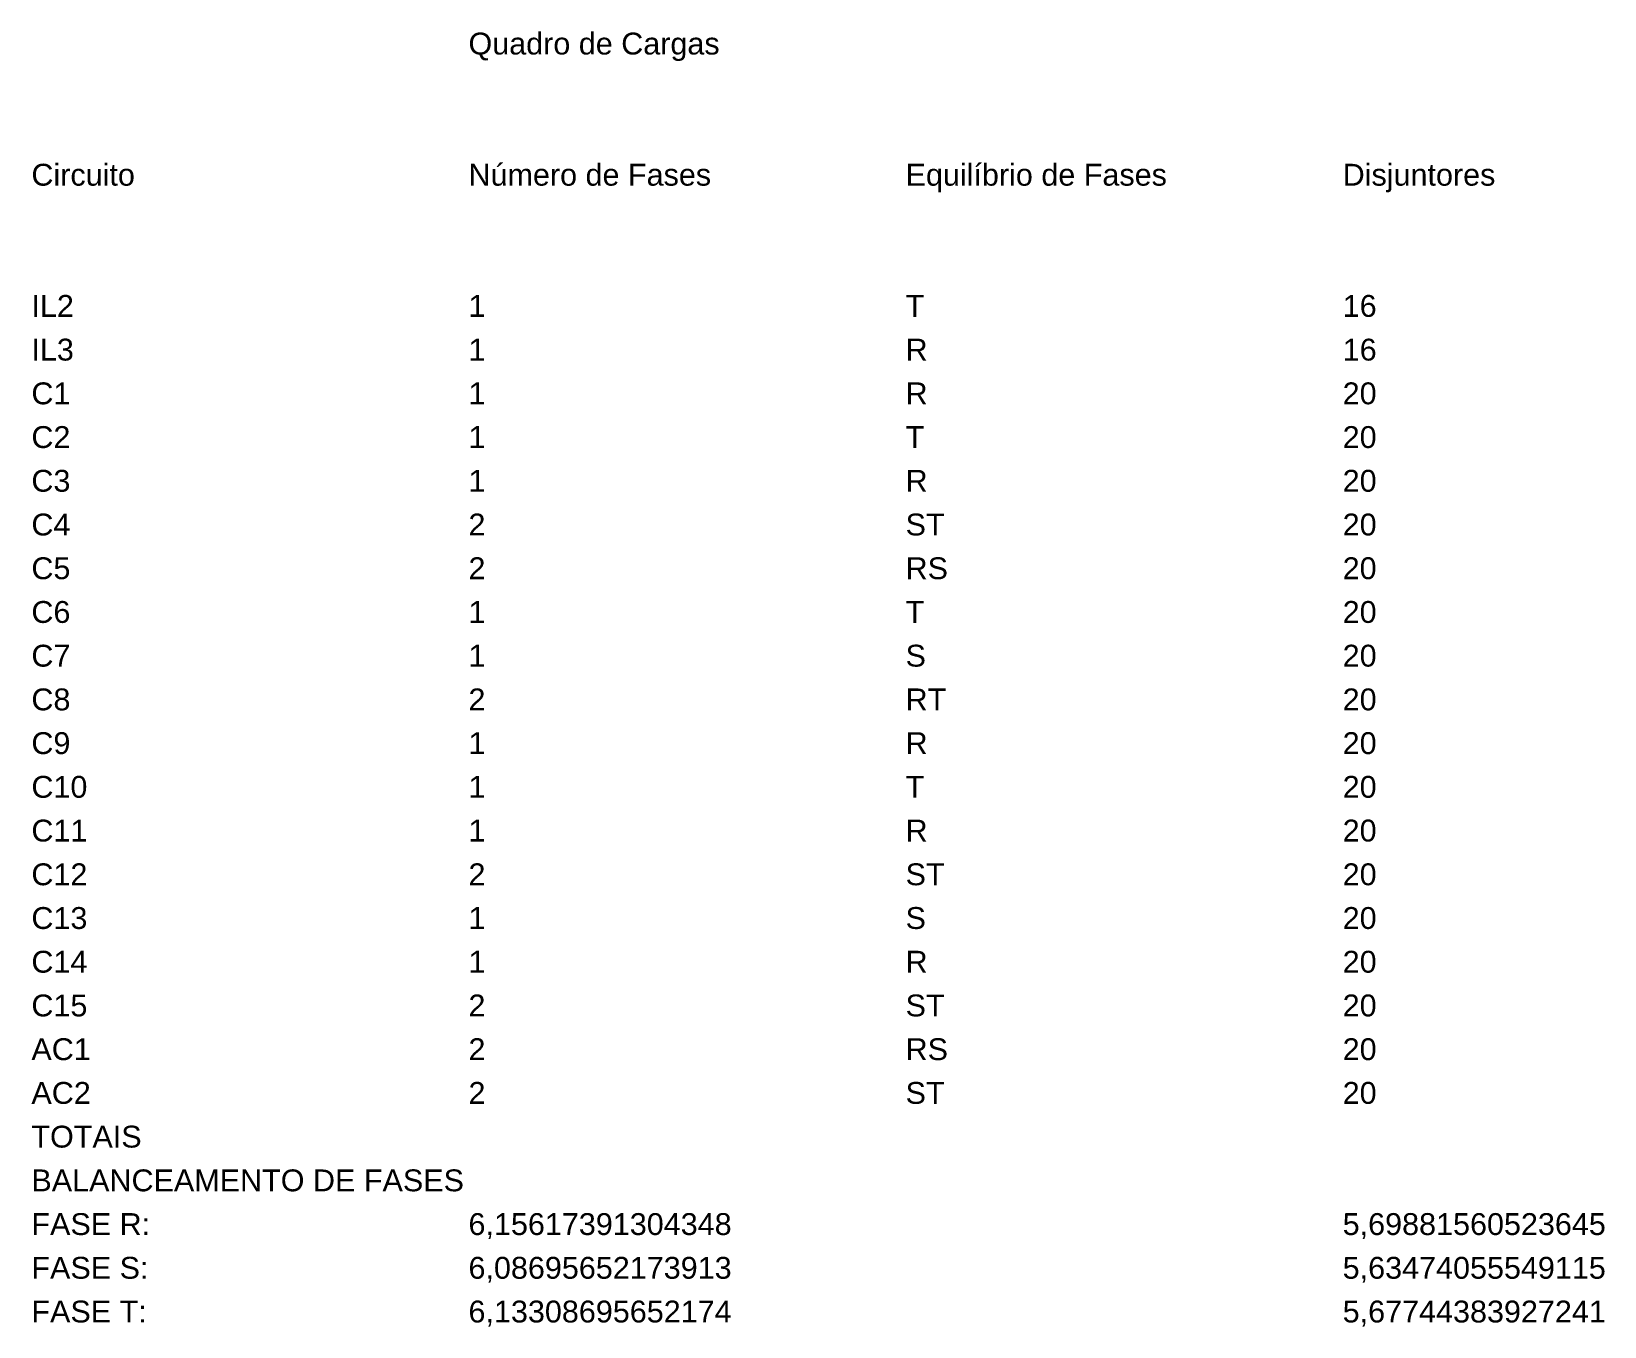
# Model space of a CAD drawing. Header units: millimetres. Extents: x 50 to 230, y -145 to 3.
import ezdxf

# ---------------------------------------------------------------- set-up
doc = ezdxf.new("R2010")
doc.units = ezdxf.units.MM
doc.styles.get("Standard").update_dxf_attribs({"font": 'arial.ttf'})

msp = doc.modelspace()

# ---------------------------------------------------------------- texts
for s, p in [('Quadro de Cargas', (100, 0)), ('Quadro de Cargas', (100, 0)), ('Quadro de Cargas', (100, 0)), ('Circuito', (50, -15)), ('Circuito', (50, -15)), ('Circuito', (50, -15)), ('Número de Fases', (100, -15)), ('Número de Fases', (100, -15)), ('Número de Fases', (100, -15)), ('Equilíbrio de Fases', (150, -15)), ('Equilíbrio de Fases', (150, -15)), ('Equilíbrio de Fases', (150, -15)), ('Disjuntores', (200, -15)), ('Disjuntores', (200, -15)), ('Disjuntores', (200, -15)), ('IL2', (50, -30)), ('IL2', (50, -30)), ('IL2', (50, -30)), ('1', (100, -30)), ('1', (100, -30)), ('1', (100, -30)), ('T', (150, -30)), ('T', (150, -30)), ('T', (150, -30)), ('16', (200, -30)), ('16', (200, -30)), ('16', (200, -30)), ('IL3', (50, -35)), ('IL3', (50, -35)), ('IL3', (50, -35)), ('1', (100, -35)), ('1', (100, -35)), ('1', (100, -35)), ('R', (150, -35)), ('R', (150, -35)), ('R', (150, -35)), ('16', (200, -35)), ('16', (200, -35)), ('16', (200, -35)), ('C1', (50, -40)), ('C1', (50, -40)), ('C1', (50, -40)), ('1', (100, -40)), ('1', (100, -40)), ('1', (100, -40)), ('R', (150, -40)), ('R', (150, -40)), ('R', (150, -40)), ('20', (200, -40)), ('20', (200, -40)), ('20', (200, -40)), ('C2', (50, -45)), ('C2', (50, -45)), ('C2', (50, -45)), ('1', (100, -45)), ('1', (100, -45)), ('1', (100, -45)), ('T', (150, -45)), ('T', (150, -45)), ('T', (150, -45)), ('20', (200, -45)), ('20', (200, -45)), ('20', (200, -45)), ('C3', (50, -50)), ('C3', (50, -50)), ('C3', (50, -50)), ('1', (100, -50)), ('1', (100, -50)), ('1', (100, -50)), ('R', (150, -50)), ('R', (150, -50)), ('R', (150, -50)), ('20', (200, -50)), ('20', (200, -50)), ('20', (200, -50)), ('C4', (50, -55)), ('C4', (50, -55)), ('C4', (50, -55)), ('2', (100, -55)), ('2', (100, -55)), ('2', (100, -55)), ('ST', (150, -55)), ('ST', (150, -55)), ('ST', (150, -55)), ('20', (200, -55)), ('20', (200, -55)), ('20', (200, -55)), ('C5', (50, -60)), ('C5', (50, -60)), ('C5', (50, -60)), ('2', (100, -60)), ('2', (100, -60)), ('2', (100, -60)), ('RS', (150, -60)), ('RS', (150, -60)), ('RS', (150, -60)), ('20', (200, -60)), ('20', (200, -60)), ('20', (200, -60)), ('C6', (50, -65)), ('C6', (50, -65)), ('C6', (50, -65)), ('1', (100, -65)), ('1', (100, -65)), ('1', (100, -65)), ('T', (150, -65)), ('T', (150, -65)), ('T', (150, -65)), ('20', (200, -65)), ('20', (200, -65)), ('20', (200, -65)), ('C7', (50, -70)), ('C7', (50, -70)), ('C7', (50, -70)), ('1', (100, -70)), ('1', (100, -70)), ('1', (100, -70)), ('S', (150, -70)), ('S', (150, -70)), ('S', (150, -70)), ('20', (200, -70)), ('20', (200, -70)), ('20', (200, -70)), ('C8', (50, -75)), ('2', (100, -75)), ('RT', (150, -75)), ('20', (200, -75)), ('C9', (50, -80)), ('1', (100, -80)), ('R', (150, -80)), ('20', (200, -80)), ('C10', (50, -85)), ('1', (100, -85)), ('T', (150, -85)), ('20', (200, -85)), ('C11', (50, -90)), ('1', (100, -90)), ('R', (150, -90)), ('20', (200, -90)), ('C12', (50, -95)), ('2', (100, -95)), ('ST', (150, -95)), ('20', (200, -95)), ('C13', (50, -100)), ('1', (100, -100)), ('S', (150, -100)), ('20', (200, -100)), ('C14', (50, -105)), ('1', (100, -105)), ('R', (150, -105)), ('20', (200, -105)), ('C15', (50, -110)), ('2', (100, -110)), ('ST', (150, -110)), ('20', (200, -110)), ('AC1', (50, -115)), ('2', (100, -115)), ('RS', (150, -115)), ('20', (200, -115)), ('AC2', (50, -120)), ('2', (100, -120)), ('ST', (150, -120)), ('20', (200, -120)), ('TOTAIS', (50, -125)), ('BALANCEAMENTO DE FASES', (50, -130)), ('FASE R:', (50, -135)), ('6,15617391304348', (100, -135)), ('5,69881560523645', (200, -135)), ('FASE S:', (50, -140)), ('6,08695652173913', (100, -140)), ('5,63474055549115', (200, -140)), ('FASE T:', (50, -145)), ('6,13308695652174', (100, -145)), ('5,67744383927241', (200, -145))]:
    msp.add_text(s, height=2.5).set_placement(p)

doc.saveas('drawing.dxf')
